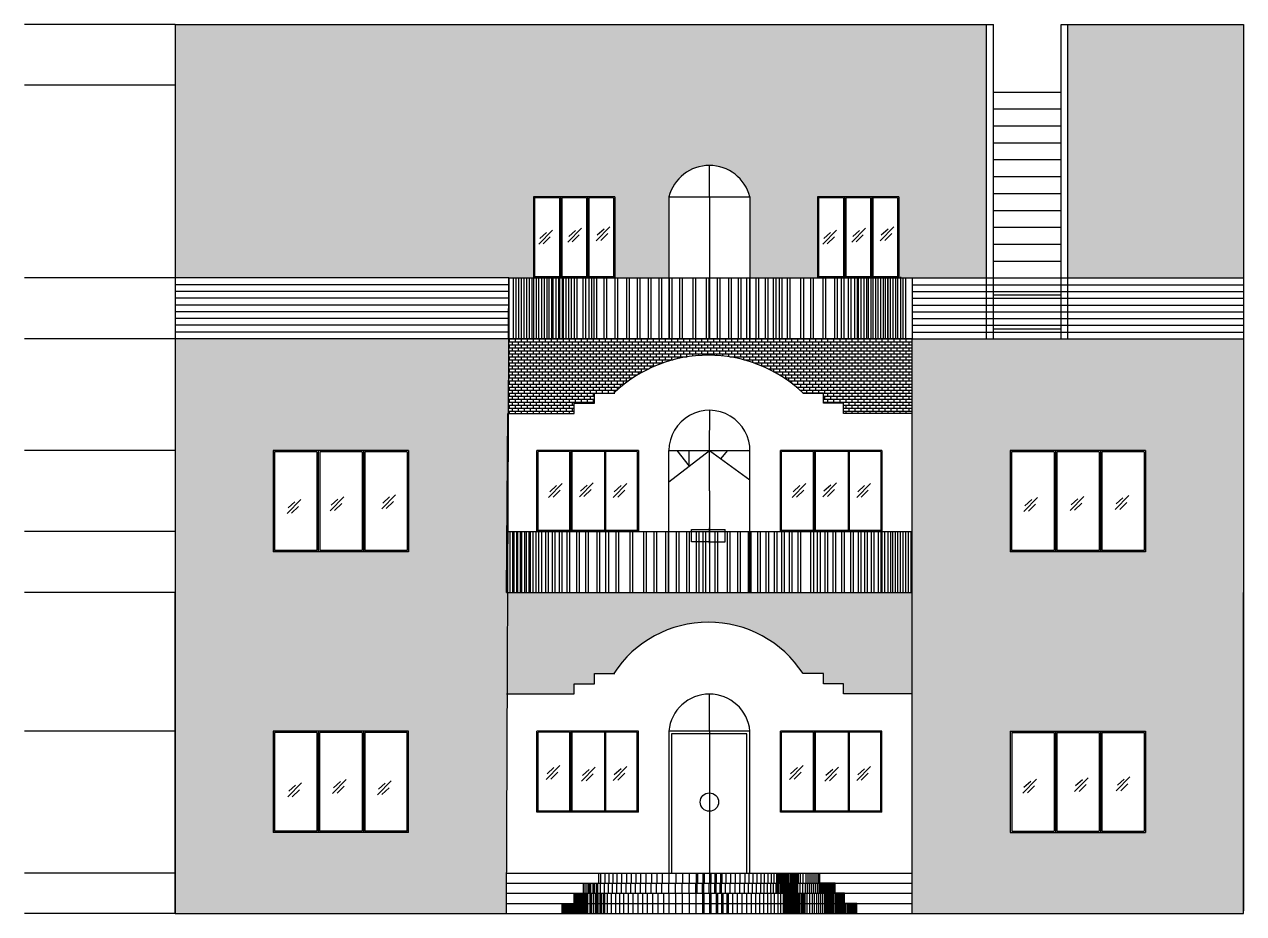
# Model space of a CAD drawing. Header units: millimetres. Extents: x -938220 to 926261, y -44187 to 232552.
# Drawn here: x -325567 to -307538, y 29783 to 42933 of the extents above; entities that cross this region are included whole.
import ezdxf

# ---------------------------------------------------------------- set-up
doc = ezdxf.new("R2010")
doc.units = ezdxf.units.MM
for name, color, linetype in [('ARCH', 235, 'Continuous'), ('balcony', 210, 'Continuous'), ('DOORS', 30, 'Continuous'), ('R1', 220, 'Continuous'), ('steel ladder', 170, 'Continuous'), ('STEPS', 11, 'Continuous')]:
    doc.layers.add(name, color=color, linetype=linetype)
doc.layers.add('walls', color=7, linetype='Continuous', true_color=0xf8ce8b)
doc.layers.add('WINDOWS', color=7, linetype='Continuous', true_color=0xd4e480)
pattern_1 = [(0, (-231807.295, -16703.37), (0, 44.45), []), (90, (-231807.295, -16703.37), (-88.9, 5e-15), [44.45, -44.45]), (90, (-231762.845, -16703.37), (-88.9, 5e-15), [-44.45, 44.45])]

msp = doc.modelspace()

# ---------------------------------------------------------------- hatches: boundary and pattern name
at = {"layer": 'DOORS', "ltscale": 5}
h = msp.add_hatch(dxfattribs=at)
h.set_pattern_fill('BRICK', color=256, scale=7)
h.set_pattern_definition(pattern_1)
h.paths.add_polyline_path([(-318418.9, 34532.7), (-318438, 34532.7), (-318418.5, 37179.7), (-318408.2, 37179.7), (-318403.8, 38282.7), (-323338, 38282.7), (-323338, 29782.7), (-318438, 29782.7)])
h.paths.add_polyline_path([(-319888, 32482.7), (-319888, 30982.7), (-321888, 30982.7), (-321888, 32482.7)], flags=16)
h.paths.add_polyline_path([(-321241.4, 32462.7), (-321241.4, 31002.7), (-321868, 31002.7), (-321868, 32462.7)], flags=0)
h.paths.add_polyline_path([(-321201.4, 32462.7), (-320574.7, 32462.7), (-320574.7, 31002.7), (-321201.4, 31002.7)], flags=0)
h.paths.add_polyline_path([(-320534.7, 32462.7), (-319908, 32462.7), (-319908, 31002.7), (-320534.7, 31002.7)], flags=0)
h.paths.add_polyline_path([(-321887.5, 35132.7), (-321887.5, 36632.7), (-319887.5, 36632.7), (-319887.5, 35132.7)], flags=16)
h.paths.add_polyline_path([(-321867.5, 35152.7), (-321867.5, 36612.7), (-321240.8, 36612.7), (-321240.8, 35152.7)], flags=0)
h.paths.add_polyline_path([(-321200.8, 35152.7), (-321200.8, 36612.7), (-320574.1, 36612.7), (-320574.1, 35152.7)], flags=0)
h.paths.add_polyline_path([(-320534.1, 35152.7), (-320534.1, 36612.7), (-319907.5, 36612.7), (-319907.5, 35152.7)], flags=0)
h.paths.add_polyline_path([(-307538, 38282.7), (-312438, 38282.7), (-312438, 29782.7), (-307538, 29782.7), (-307538, 34532.7)])
h.paths.add_polyline_path([(-310987.8, 32482.7), (-308987.8, 32482.7), (-308987.8, 30982.7), (-310987.8, 30982.7)], flags=16)
h.paths.add_polyline_path([(-310967.8, 32462.7), (-310341.1, 32462.7), (-310341.1, 31002.7), (-310967.8, 31002.7)], flags=0)
h.paths.add_polyline_path([(-310301.1, 32462.7), (-309674.5, 32462.7), (-309674.5, 31002.7), (-310301.1, 31002.7)], flags=0)
h.paths.add_polyline_path([(-309634.5, 32462.7), (-309007.8, 32462.7), (-309007.8, 31002.7), (-309634.5, 31002.7)], flags=0)
h.paths.add_polyline_path([(-310988, 35132.5), (-310988, 36632.5), (-308988, 36632.5), (-308988, 35132.5)], flags=16)
h.paths.add_polyline_path([(-310968, 35152.5), (-310968, 36612.5), (-310341.4, 36612.5), (-310341.4, 35152.5)], flags=0)
h.paths.add_polyline_path([(-310301.4, 35152.5), (-310301.4, 36612.5), (-309674.7, 36612.5), (-309674.7, 35152.5)], flags=0)
h.paths.add_polyline_path([(-309634.7, 35152.5), (-309634.7, 36612.5), (-309008, 36612.5), (-309008, 35152.5)], flags=0)
h.paths.add_polyline_path([(-312438, 34532.7), (-318418.9, 34532.7), (-318425, 33025.7), (-317438, 33025.7), (-317438, 33175.7), (-317138, 33175.7), (-317138, 33325.7), (-316852.6, 33325.7, -0.5425578), (-314052.6, 33325.7), (-313752.6, 33325.7), (-313752.6, 33175.7), (-313452.6, 33175.7), (-313452.6, 33025.7), (-312438, 33025.7)])
h.paths.add_polyline_path([(-314838, 40382.7), (-314838, 39182.7), (-313838, 39182.7), (-313838, 40382.7), (-312638, 40382.7), (-312638, 39182.7), (-312438, 39182.7), (-311338, 39182.7), (-311338, 42932.7), (-311992.7, 42932.7), (-323338, 42932.7), (-323338, 39182.7), (-318403.8, 39182.7), (-318038, 39182.7), (-318038, 40382.7), (-316838, 40382.7), (-316838, 39182.7), (-316038, 39182.7), (-316038, 40382.7, -0.7739074)])
h.paths.add_polyline_path([(-307538, 42932.7), (-310138, 42932.7), (-310138, 39182.7), (-307538, 39182.7)])
h = msp.add_hatch(dxfattribs=at)
h.set_pattern_fill('BRICK', color=256, scale=7)
h.set_pattern_definition(pattern_1)
h.paths.add_polyline_path([(-314052.6, 37479.7), (-313752.6, 37479.7), (-313752.6, 37329.7), (-313452.6, 37329.7), (-313452.6, 37179.7), (-312438, 37179.7), (-312438, 38282.7), (-318403.8, 38282.7), (-318408.2, 37179.7), (-317438, 37179.7), (-317438, 37329.7), (-317138, 37329.7), (-317138, 37479.7), (-316852.6, 37479.7, -0.3995876)])

# ---------------------------------------------------------------- linework, layer by layer
at = {"ltscale": 5}
for p, q in [((-323338, 42932.7), (-325567.3, 42932.7)), ((-323338, 42032.7), (-325567.3, 42032.7)), ((-323338, 39182.7), (-325567.3, 39182.7)), ((-318403.8, 39182.7), (-318403.8, 38282.7)), ((-316038, 39182.7), (-314838, 39182.7)), ((-323338, 38282.7), (-325567.3, 38282.7)), ((-323338, 36632.7), (-325567.3, 36632.7)), ((-323338, 35432.7), (-325567.3, 35432.7)), ((-316038, 35432.7), (-314838, 35432.7)), ((-315438, 35261.4), (-315438, 35485.4)), ((-315438, 35464), (-315438, 35282.7)), ((-315203.6, 35282.7), (-315203.6, 35464)), ((-315438, 35282.7), (-315438, 35261.4)), ((-323338, 34532.7), (-325567.3, 34532.7)), ((-323338, 29782.7), (-323338, 34532.7)), ((-307538, 29782.7), (-307538, 34532.7)), ((-323338, 32482.7), (-325567.3, 32482.7)), ((-323338, 30382.7), (-325567.3, 30382.7)), ((-316038, 30382.7), (-314838, 30382.7)), ((-323338, 29782.7), (-325567.3, 29782.7))]:
    msp.add_line(p, q, dxfattribs=at)
at = {"layer": 'ARCH', "ltscale": 5}
for points in [[(-318418.5, 37179.7), (-317438, 37179.7), (-317438, 37329.7), (-317138, 37329.7), (-317138, 37479.7), (-316838, 37479.7)], [(-312438, 37179.7), (-313452.6, 37179.7), (-313452.6, 37329.7), (-313752.6, 37329.7), (-313752.6, 37479.7), (-314052.6, 37479.7)], [(-318438, 33033), (-317438, 33033), (-317438, 33183), (-317138, 33183), (-317138, 33333), (-316838, 33333)], [(-312438, 33033), (-313452.6, 33033), (-313452.6, 33183), (-313752.6, 33183), (-313752.6, 33333), (-314052.6, 33333)]]:
    msp.add_lwpolyline(points, dxfattribs=at)
for centre, radius, start, end in [((-315452.6, 36007.6), 2031.5, 46.43792, 133.56208), ((-315452.6, 32422.6), 1670, 33.03522, 146.96478)]:
    msp.add_arc(centre, radius, start, end, dxfattribs=at)
at = {"layer": 'balcony', "ltscale": 5}
for p, q in [((-318403.8, 39182.7), (-312438, 39182.7)), ((-318341.2, 39182.7), (-318341.2, 38282.7)), ((-318301.2, 39182.7), (-318301.2, 38282.7)), ((-318261.5, 39182.7), (-318261.5, 38282.7)), ((-318221.5, 39182.7), (-318221.5, 38282.7)), ((-318181, 39182.7), (-318181, 38282.7)), ((-318141, 39182.7), (-318141, 38282.7)), ((-318104.8, 39182.7), (-318104.8, 38282.7)), ((-318064.8, 39182.7), (-318064.8, 38282.7)), ((-318038, 39182.7), (-318038, 38282.7)), ((-317998, 39182.7), (-317998, 38282.7)), ((-317962.9, 39182.7), (-317962.9, 38282.7)), ((-317922.9, 39182.7), (-317922.9, 38282.7)), ((-317882.3, 39182.7), (-317882.3, 38282.7)), ((-317842.3, 39182.7), (-317842.3, 38282.7)), ((-317813.6, 39182.7), (-317813.6, 38282.7)), ((-317773.6, 39182.7), (-317773.6, 38282.7)), ((-317750.8, 39182.7), (-317750.8, 38282.7)), ((-317710.8, 39182.7), (-317710.8, 38282.7)), ((-317710.8, 39182.7), (-317710.8, 38282.7)), ((-317670.8, 39182.7), (-317670.8, 38282.7)), ((-317654, 39182.7), (-317654, 38282.7)), ((-317614, 39182.7), (-317614, 38282.7)), ((-317601.6, 39182.7), (-317601.6, 38282.7)), ((-317561.6, 39182.7), (-317561.6, 38282.7)), ((-317523.3, 39182.7), (-317523.3, 38282.7)), ((-317483.3, 39182.7), (-317483.3, 38282.7)), ((-317438, 39182.7), (-317438, 38282.7)), ((-317398, 39182.7), (-317398, 38282.7)), ((-317309, 39182.7), (-317309, 38282.7)), ((-317269, 39182.7), (-317269, 38282.7)), ((-317222, 39182.7), (-317222, 38282.7)), ((-317182, 39182.7), (-317182, 38282.7)), ((-317148.3, 39182.7), (-317148.3, 38282.7)), ((-317108.3, 39182.7), (-317108.3, 38282.7)), ((-316998.4, 39182.7), (-316998.4, 38282.7)), ((-316958.4, 39182.7), (-316958.4, 38282.7)), ((-316838, 39182.7), (-316838, 38282.7)), ((-316798, 39182.7), (-316798, 38282.7)), ((-316663.9, 39182.7), (-316663.9, 38282.7)), ((-316623.9, 39182.7), (-316623.9, 38282.7)), ((-316504.5, 39182.7), (-316504.5, 38282.7)), ((-316464.5, 39182.7), (-316464.5, 38282.7)), ((-316341.4, 39182.7), (-316341.4, 38282.7)), ((-316301.4, 39182.7), (-316301.4, 38282.7)), ((-316183.8, 39182.7), (-316183.8, 38282.7)), ((-316143.8, 39182.7), (-316143.8, 38282.7)), ((-316030.8, 39182.7), (-316030.8, 38282.7)), ((-315990.8, 39182.7), (-315990.8, 38282.7)), ((-315878.7, 39182.7), (-315878.7, 38282.7)), ((-315838.7, 39182.7), (-315838.7, 38282.7)), ((-315684.4, 39182.7), (-315684.4, 38282.7)), ((-315644.4, 39182.7), (-315644.4, 38282.7)), ((-315487.7, 39182.7), (-315487.7, 38282.7)), ((-315447.7, 39182.7), (-315447.7, 38282.7)), ((-315324.9, 39182.7), (-315324.9, 38282.7)), ((-315284.9, 39182.7), (-315284.9, 38282.7)), ((-315154, 39182.7), (-315154, 38282.7)), ((-315114, 39182.7), (-315114, 38282.7)), ((-315014.3, 39182.7), (-315014.3, 38282.7)), ((-314974.3, 39182.7), (-314974.3, 38282.7)), ((-314887, 39182.7), (-314887, 38282.7)), ((-314847, 39182.7), (-314847, 38282.7)), ((-314751.5, 39182.7), (-314751.5, 38282.7)), ((-314711.5, 39182.7), (-314711.5, 38282.7)), ((-314615.3, 39182.7), (-314615.3, 38282.7)), ((-314575.3, 39182.7), (-314575.3, 38282.7)), ((-314494.8, 39182.7), (-314494.8, 38282.7)), ((-314454.8, 39182.7), (-314454.8, 38282.7)), ((-314405.1, 39182.7), (-314405.1, 38282.7)), ((-314365.1, 39182.7), (-314365.1, 38282.7)), ((-314289.8, 39182.7), (-314289.8, 38282.7)), ((-314249.8, 39182.7), (-314249.8, 38282.7)), ((-314088.6, 39182.7), (-314088.6, 38282.7)), ((-314048.6, 39182.7), (-314048.6, 38282.7)), ((-313941.7, 39182.7), (-313941.7, 38282.7)), ((-313901.7, 39182.7), (-313901.7, 38282.7)), ((-313760.1, 39182.7), (-313760.1, 38282.7)), ((-313720.1, 39182.7), (-313720.1, 38282.7)), ((-313588.9, 39182.7), (-313588.9, 38282.7)), ((-313548.9, 39182.7), (-313548.9, 38282.7)), ((-313488.8, 39182.7), (-313488.8, 38282.7)), ((-313448.8, 39182.7), (-313448.8, 38282.7)), ((-313387, 39182.7), (-313387, 38282.7)), ((-313347, 39182.7), (-313347, 38282.7)), ((-313293.4, 39182.7), (-313293.4, 38282.7)), ((-313253.4, 39182.7), (-313253.4, 38282.7)), ((-313238, 39182.7), (-313238, 38282.7)), ((-313198, 39182.7), (-313198, 38282.7)), ((-313152.8, 39182.7), (-313152.8, 38282.7)), ((-313112.8, 39182.7), (-313112.8, 38282.7)), ((-313091.1, 39182.7), (-313091.1, 38282.7)), ((-313051.1, 39182.7), (-313051.1, 38282.7)), ((-313022, 39182.7), (-313022, 38282.7)), ((-312982, 39182.7), (-312982, 38282.7)), ((-312946.7, 39182.7), (-312946.7, 38282.7)), ((-312906.7, 39182.7), (-312906.7, 38282.7)), ((-312906.7, 39182.7), (-312906.7, 38282.7)), ((-312866.7, 39182.7), (-312866.7, 38282.7)), ((-312838, 39182.7), (-312838, 38282.7)), ((-312804.1, 39182.7), (-312804.1, 38282.7)), ((-312798, 39182.7), (-312798, 38282.7)), ((-312764.1, 39182.7), (-312764.1, 38282.7)), ((-312764.1, 39182.7), (-312764.1, 38282.7)), ((-312724.1, 39182.7), (-312724.1, 38282.7)), ((-312724.1, 39182.7), (-312724.1, 38282.7)), ((-312684.1, 39182.7), (-312684.1, 38282.7)), ((-312654, 39198.7), (-312654, 38298.7)), ((-312614, 39198.7), (-312614, 38298.7)), ((-312578.7, 39182.7), (-312578.7, 38282.7)), ((-312538.7, 39182.7), (-312538.7, 38282.7)), ((-318438, 35432.7), (-312438, 35432.7)), ((-318391, 35432.7), (-318391, 34532.7)), ((-318351, 35432.7), (-318351, 34532.7)), ((-318328.1, 35432.7), (-318328.1, 34532.7)), ((-318288.1, 35432.7), (-318288.1, 34532.7)), ((-318273.7, 35432.7), (-318273.7, 34532.7)), ((-318233.7, 35432.7), (-318233.7, 34532.7)), ((-318213.9, 35432.7), (-318213.9, 34532.7)), ((-318173.9, 35432.7), (-318173.9, 34532.7)), ((-318149.7, 35432.7), (-318149.7, 34532.7)), ((-318109.7, 35432.7), (-318109.7, 34532.7)), ((-318088.8, 35432.7), (-318088.8, 34532.7)), ((-318048.8, 35432.7), (-318048.8, 34532.7)), ((-318002.9, 35432.7), (-318002.9, 34532.7)), ((-317962.9, 35432.7), (-317962.9, 34532.7)), ((-317962.9, 35432.7), (-317962.9, 34532.7)), ((-317922.9, 35432.7), (-317922.9, 34532.7)), ((-317860.4, 35432.7), (-317860.4, 34532.7)), ((-317820.4, 35432.7), (-317820.4, 34532.7)), ((-317763.6, 35432.7), (-317763.6, 34532.7)), ((-317723.6, 35432.7), (-317723.6, 34532.7)), ((-317657.5, 35432.7), (-317657.5, 34532.7)), ((-317617.5, 35432.7), (-317617.5, 34532.7)), ((-317547.6, 35432.7), (-317547.6, 34532.7)), ((-317507.6, 35432.7), (-317507.6, 34532.7)), ((-317404.6, 35432.7), (-317404.6, 34532.7)), ((-317364.6, 35432.7), (-317364.6, 34532.7)), ((-317271.7, 35432.7), (-317271.7, 34532.7)), ((-317231.7, 35432.7), (-317231.7, 34532.7)), ((-317101.6, 35432.7), (-317101.6, 34532.7)), ((-317061.6, 35432.7), (-317061.6, 34532.7)), ((-316972, 35432.7), (-316972, 34532.7)), ((-316932, 35432.7), (-316932, 34532.7)), ((-316821.7, 35432.7), (-316821.7, 34532.7)), ((-316781.7, 35432.7), (-316781.7, 34532.7)), ((-316612.9, 35432.7), (-316612.9, 34532.7)), ((-316572.9, 35432.7), (-316572.9, 34532.7)), ((-316413.2, 35432.7), (-316413.2, 34532.7)), ((-316373.2, 35432.7), (-316373.2, 34532.7)), ((-316258.9, 35432.7), (-316258.9, 34532.7)), ((-316218.9, 35432.7), (-316218.9, 34532.7)), ((-316086.9, 35432.7), (-316086.9, 34532.7)), ((-316046.9, 35432.7), (-316046.9, 34532.7)), ((-315931.5, 35432.7), (-315931.5, 34532.7)), ((-315891.5, 35432.7), (-315891.5, 34532.7)), ((-315777.7, 35432.7), (-315777.7, 34532.7)), ((-315737.7, 35432.7), (-315737.7, 34532.7)), ((-315634.7, 35432.7), (-315634.7, 34532.7)), ((-315594.7, 35432.7), (-315594.7, 34532.7)), ((-315536.5, 35432.7), (-315536.5, 34532.7)), ((-315496.5, 35432.7), (-315496.5, 34532.7)), ((-315358.8, 35432.7), (-315358.8, 34532.7)), ((-315318.8, 35432.7), (-315318.8, 34532.7)), ((-315177.1, 35432.7), (-315177.1, 34532.7)), ((-315137.1, 35432.7), (-315137.1, 34532.7)), ((-315024.6, 35432.7), (-315024.6, 34532.7)), ((-314984.6, 35432.7), (-314984.6, 34532.7)), ((-314866.5, 35432.7), (-314866.5, 34532.7)), ((-314826.5, 35432.7), (-314826.5, 34532.7)), ((-314724.6, 35432.7), (-314724.6, 34532.7)), ((-314684.6, 35432.7), (-314684.6, 34532.7)), ((-314603.7, 35432.7), (-314603.7, 34532.7)), ((-314563.7, 35432.7), (-314563.7, 34532.7)), ((-314480.4, 35432.7), (-314480.4, 34532.7)), ((-314440.4, 35432.7), (-314440.4, 34532.7)), ((-314373.2, 35432.7), (-314373.2, 34532.7)), ((-314333.2, 35432.7), (-314333.2, 34532.7)), ((-314257.3, 35432.7), (-314257.3, 34532.7)), ((-314217.3, 35432.7), (-314217.3, 34532.7)), ((-314129, 35432.7), (-314129, 34532.7)), ((-314089, 35432.7), (-314089, 34532.7)), ((-313940.7, 35432.7), (-313940.7, 34532.7)), ((-313900.7, 35432.7), (-313900.7, 34532.7)), ((-313841.9, 35432.7), (-313841.9, 34532.7)), ((-313801.9, 35432.7), (-313801.9, 34532.7)), ((-313730.4, 35432.7), (-313730.4, 34532.7)), ((-313690.4, 35432.7), (-313690.4, 34532.7)), ((-313612.2, 35432.7), (-313612.2, 34532.7)), ((-313572.2, 35432.7), (-313572.2, 34532.7)), ((-313483.3, 35432.7), (-313483.3, 34532.7)), ((-313443.3, 35432.7), (-313443.3, 34532.7)), ((-313350.8, 35432.7), (-313350.8, 34532.7)), ((-313310.8, 35432.7), (-313310.8, 34532.7)), ((-313239.2, 35432.7), (-313239.2, 34532.7)), ((-313199.2, 35432.7), (-313199.2, 34532.7)), ((-313145.1, 35432.7), (-313145.1, 34532.7)), ((-313105.1, 35432.7), (-313105.1, 34532.7)), ((-313047.7, 35432.7), (-313047.7, 34532.7)), ((-313007.7, 35432.7), (-313007.7, 34532.7)), ((-312943.2, 35432.7), (-312943.2, 34532.7)), ((-312903.2, 35432.7), (-312903.2, 34532.7)), ((-312888, 35432.5), (-312888, 34532.5)), ((-312848, 35432.5), (-312848, 34532.5)), ((-312797.7, 35432.7), (-312797.7, 34532.7)), ((-312757.7, 35432.7), (-312757.7, 34532.7)), ((-312730.2, 35432.7), (-312730.2, 34532.7)), ((-312690.2, 35432.7), (-312690.2, 34532.7)), ((-312656.2, 35432.7), (-312656.2, 34532.7)), ((-312616.2, 35432.7), (-312616.2, 34532.7)), ((-312576.6, 35432.7), (-312576.6, 34532.7)), ((-312536.6, 35432.7), (-312536.6, 34532.7)), ((-312497.9, 35432.7), (-312497.9, 34532.7)), ((-312457.9, 35432.7), (-312457.9, 34532.7))]:
    msp.add_line(p, q, dxfattribs=at)
at = {"layer": 'DOORS', "ltscale": 5}
for p, q in [((-315438, 40382.7), (-315438, 40847)), ((-316038, 40382.7), (-314838, 40382.7)), ((-316038, 40382.7), (-316038, 38282.7)), ((-315438, 40382.7), (-315438, 38282.7)), ((-314838, 40382.7), (-314838, 38282.7)), ((-315438, 36632.7), (-315428.9, 37225.5)), ((-316038, 34532.7), (-316038, 36632.7)), ((-316038, 36632.7), (-314838, 36632.7)), ((-316038, 36166), (-315438, 36632.7)), ((-316038, 36632.7), (-314838, 36632.7)), ((-315919, 36632.7), (-315738, 36399.3)), ((-315738, 36399.3), (-315738, 36632.7)), ((-315438, 36632.7), (-314838, 36198.4)), ((-315438, 36032.7), (-315438, 36632.7)), ((-315267.1, 36509), (-315165.3, 36632.7)), ((-314838, 34532.7), (-314838, 36632.7)), ((-315438, 36032.7), (-315438, 34532.7)), ((-315700.1, 35282.7), (-315700.1, 35464)), ((-315700.1, 35464), (-315438, 35464)), ((-315438, 35464), (-315203.6, 35464)), ((-315438, 35282.7), (-315700.1, 35282.7)), ((-315438, 35282.7), (-315203.6, 35282.7)), ((-315438, 32482.7), (-315438, 33028.9)), ((-315438, 32482.7), (-315438, 30382.7))]:
    msp.add_line(p, q, dxfattribs=at)
for points in [[(-314838, 30382.7), (-314838, 32482.7), (-316038, 32482.7), (-316038, 30382.7)], [(-314884.7, 30382.7), (-314884.7, 32439), (-315998.1, 32439), (-315998.1, 30382.7)]]:
    msp.add_lwpolyline(points, dxfattribs=at)
msp.add_circle((-315438, 31432.7), 136.3, dxfattribs=at)
for centre, radius, start, end in [((-315438, 40227.2), 619.8, 14.52689, 165.47311), ((-315438, 36625.5), 600.1, 358.93966, 179.31086), ((-315011.7, 36341.6), 323.4, 57.51331, 64.18039), ((-315438, 32426.3), 602.6, 5.36949, 174.63051)]:
    msp.add_arc(centre, radius, start, end, dxfattribs=at)
at = {"layer": 'R1', "ltscale": 5}
for p, q in [((-318403.8, 39082.7), (-323338, 39082.7)), ((-318403.8, 38982.7), (-323338, 38982.7)), ((-312438, 39082.7), (-307538, 39082.7)), ((-312438, 38982.7), (-307538, 38982.7)), ((-318403.8, 38882.7), (-323338, 38882.7)), ((-318403.8, 38782.7), (-323338, 38782.7)), ((-312438, 38882.7), (-307538, 38882.7)), ((-312438, 38782.7), (-307538, 38782.7)), ((-318403.8, 38682.7), (-323338, 38682.7)), ((-318403.8, 38582.7), (-323338, 38582.7)), ((-312438, 38682.7), (-307538, 38682.7)), ((-312438, 38582.7), (-307538, 38582.7)), ((-318403.8, 38482.7), (-323338, 38482.7)), ((-312438, 38482.7), (-307538, 38482.7)), ((-318403.8, 38382.7), (-323338, 38382.7)), ((-312438, 38382.7), (-307538, 38382.7))]:
    msp.add_line(p, q, dxfattribs=at)
at = {"layer": 'steel ladder', "ltscale": 5}
for p, q in [((-311338, 38282.7), (-311338, 42932.7)), ((-311238, 38282.7), (-311238, 42932.7)), ((-310238, 38282.7), (-310238, 42932.7)), ((-310138, 38282.7), (-310138, 42932.7)), ((-311238, 41932.7), (-310238, 41932.7)), ((-311238, 41682.7), (-310238, 41682.7)), ((-311238, 41432.7), (-310238, 41432.7)), ((-311238, 41182.7), (-310238, 41182.7)), ((-311238, 40932.7), (-310238, 40932.7)), ((-311238, 40682.7), (-310238, 40682.7)), ((-311238, 40432.7), (-310238, 40432.7)), ((-311238, 40182.7), (-310238, 40182.7)), ((-311238, 39932.7), (-310238, 39932.7)), ((-311238, 39682.7), (-310238, 39682.7)), ((-311238, 39432.7), (-310238, 39432.7)), ((-311238, 39182.7), (-310238, 39182.7)), ((-311238, 38932.7), (-310238, 38932.7)), ((-311238, 38682.7), (-310238, 38682.7)), ((-311238, 38682.7), (-310238, 38682.7)), ((-311238, 38682.7), (-310238, 38682.7)), ((-311238, 38432.7), (-310238, 38432.7))]:
    msp.add_line(p, q, dxfattribs=at)
at = {"layer": 'STEPS', "ltscale": 5}
for p, q in [((-318438, 30382.7), (-312438, 30382.7)), ((-317045.8, 30382.7), (-317045.8, 30232.7)), ((-316985.8, 30382.7), (-316985.8, 30232.7)), ((-316925.8, 30382.7), (-316925.8, 30232.7)), ((-316865.8, 30382.7), (-316865.8, 30232.7)), ((-316805.8, 30382.7), (-316805.8, 30232.7)), ((-316735.8, 30382.7), (-316735.8, 30232.7)), ((-316665.8, 30382.7), (-316665.8, 30232.7)), ((-316595.8, 30382.7), (-316595.8, 30232.7)), ((-316525.8, 30382.7), (-316525.8, 30232.7)), ((-316455.8, 30382.7), (-316455.8, 30232.7)), ((-316375.8, 30382.7), (-316375.8, 30232.7)), ((-316295.8, 30382.7), (-316295.8, 30232.7)), ((-316215.8, 30382.7), (-316215.8, 30232.7)), ((-316135.8, 30382.7), (-316135.8, 30232.7)), ((-316035.8, 30382.7), (-316035.8, 30232.7)), ((-315935.8, 30382.7), (-315935.8, 30232.7)), ((-315835.8, 30382.7), (-315835.8, 30232.7)), ((-315735.8, 30382.7), (-315735.8, 30232.7)), ((-315635.8, 30382.7), (-315635.8, 30232.7)), ((-315615.8, 30382.7), (-315615.8, 30232.7)), ((-315535.8, 30382.7), (-315535.8, 30232.7)), ((-315515.8, 30382.7), (-315515.8, 30232.7)), ((-315435.8, 30382.7), (-315435.8, 30232.7)), ((-315415.8, 30382.7), (-315415.8, 30232.7)), ((-315355.8, 30382.7), (-315355.8, 30232.7)), ((-315335.8, 30382.7), (-315335.8, 30232.7)), ((-315275.8, 30382.7), (-315275.8, 30232.7)), ((-315255.8, 30382.7), (-315255.8, 30232.7)), ((-315195.8, 30382.7), (-315195.8, 30232.7)), ((-315125.8, 30382.7), (-315125.8, 30232.7)), ((-315055.8, 30382.7), (-315055.8, 30232.7)), ((-314985.8, 30382.7), (-314985.8, 30232.7)), ((-314915.8, 30382.7), (-314915.8, 30232.7)), ((-314855.8, 30382.7), (-314855.8, 30232.7)), ((-314795.8, 30382.7), (-314795.8, 30232.7)), ((-314735.8, 30382.7), (-314735.8, 30232.7)), ((-314675.8, 30382.7), (-314675.8, 30232.7)), ((-314625.8, 30382.7), (-314625.8, 30232.7)), ((-314575.8, 30382.7), (-314575.8, 30232.7)), ((-314525.8, 30382.7), (-314525.8, 30232.7)), ((-314485.8, 30382.7), (-314485.8, 30232.7)), ((-314445.8, 30382.7), (-314445.8, 30232.7)), ((-314425.8, 30382.7), (-314425.8, 30232.7)), ((-314405.8, 30382.7), (-314405.8, 30232.7)), ((-314385.8, 30382.7), (-314385.8, 30232.7)), ((-314365.8, 30382.7), (-314365.8, 30232.7)), ((-314345.8, 30382.7), (-314345.8, 30232.7)), ((-314325.8, 30382.7), (-314325.8, 30232.7)), ((-314305.8, 30382.7), (-314305.8, 30232.7)), ((-314285.8, 30382.7), (-314285.8, 30232.7)), ((-314265.8, 30382.7), (-314265.8, 30232.7)), ((-314245.8, 30382.7), (-314245.8, 30232.7)), ((-314225.8, 30382.7), (-314225.8, 30232.7)), ((-314205.8, 30382.7), (-314205.8, 30232.7)), ((-314185.8, 30382.7), (-314185.8, 30232.7)), ((-314165.8, 30382.7), (-314165.8, 30232.7)), ((-314145.8, 30382.7), (-314145.8, 30232.7)), ((-314125.8, 30382.7), (-314125.8, 30232.7)), ((-314094, 30382.7), (-314094, 30232.7)), ((-314054, 30382.7), (-314054, 30232.7)), ((-314014, 30382.7), (-314014, 30232.7)), ((-313984, 30382.7), (-313984, 30232.7)), ((-313954, 30382.7), (-313954, 30232.7)), ((-313924, 30382.7), (-313924, 30232.7)), ((-313894, 30382.7), (-313894, 30232.7)), ((-313864, 30382.7), (-313864, 30232.7)), ((-313834, 30382.7), (-313834, 30232.7)), ((-313813, 30382.7), (-313813, 30232.7)), ((-313813, 30382.7), (-313813, 30232.7)), ((-318438, 30232.7), (-312438, 30232.7)), ((-317293.7, 30232.7), (-317293.7, 30082.7)), ((-317263.7, 30232.7), (-317263.7, 30082.7)), ((-317233.7, 30232.7), (-317233.7, 30082.7)), ((-317213.7, 30232.7), (-317213.7, 30082.7)), ((-317193.7, 30232.7), (-317193.7, 30082.7)), ((-317163.7, 30232.7), (-317163.7, 30082.7)), ((-317143.7, 30232.7), (-317143.7, 30082.7)), ((-317113.7, 30232.7), (-317113.7, 30082.7)), ((-317093.7, 30232.7), (-317093.7, 30082.7)), ((-317053.7, 30232.7), (-317053.7, 30082.7)), ((-316993.7, 30232.7), (-316993.7, 30082.7)), ((-316933.7, 30232.7), (-316933.7, 30082.7)), ((-316873.7, 30232.7), (-316873.7, 30082.7)), ((-316813.7, 30232.7), (-316813.7, 30082.7)), ((-316743.7, 30232.7), (-316743.7, 30082.7)), ((-316673.7, 30232.7), (-316673.7, 30082.7)), ((-316603.7, 30232.7), (-316603.7, 30082.7)), ((-316533.7, 30232.7), (-316533.7, 30082.7)), ((-316463.7, 30232.7), (-316463.7, 30082.7)), ((-316383.7, 30232.7), (-316383.7, 30082.7)), ((-316303.7, 30232.7), (-316303.7, 30082.7)), ((-316223.7, 30232.7), (-316223.7, 30082.7)), ((-316143.7, 30232.7), (-316143.7, 30082.7)), ((-316043.7, 30232.7), (-316043.7, 30082.7)), ((-315943.7, 30232.7), (-315943.7, 30082.7)), ((-315843.7, 30232.7), (-315843.7, 30082.7)), ((-315743.7, 30232.7), (-315743.7, 30082.7)), ((-315643.7, 30232.7), (-315643.7, 30082.7)), ((-315623.7, 30232.7), (-315623.7, 30082.7)), ((-315543.7, 30232.7), (-315543.7, 30082.7)), ((-315523.7, 30232.7), (-315523.7, 30082.7)), ((-315443.7, 30232.7), (-315443.7, 30082.7)), ((-315423.7, 30232.7), (-315423.7, 30082.7)), ((-315363.7, 30232.7), (-315363.7, 30082.7)), ((-315343.7, 30232.7), (-315343.7, 30082.7)), ((-315283.7, 30232.7), (-315283.7, 30082.7)), ((-315263.7, 30232.7), (-315263.7, 30082.7)), ((-315203.7, 30232.7), (-315203.7, 30082.7)), ((-315133.7, 30232.7), (-315133.7, 30082.7)), ((-315063.7, 30232.7), (-315063.7, 30082.7)), ((-314993.7, 30232.7), (-314993.7, 30082.7)), ((-314923.7, 30232.7), (-314923.7, 30082.7)), ((-314863.7, 30232.7), (-314863.7, 30082.7)), ((-314803.7, 30232.7), (-314803.7, 30082.7)), ((-314743.7, 30232.7), (-314743.7, 30082.7)), ((-314683.7, 30232.7), (-314683.7, 30082.7)), ((-314633.7, 30232.7), (-314633.7, 30082.7)), ((-314583.7, 30232.7), (-314583.7, 30082.7)), ((-314533.7, 30232.7), (-314533.7, 30082.7)), ((-314493.7, 30232.7), (-314493.7, 30082.7)), ((-314453.7, 30232.7), (-314453.7, 30082.7)), ((-314433.7, 30232.7), (-314433.7, 30082.7)), ((-314413.7, 30232.7), (-314413.7, 30082.7)), ((-314393.7, 30232.7), (-314393.7, 30082.7)), ((-314373.7, 30232.7), (-314373.7, 30082.7)), ((-314353.7, 30232.7), (-314353.7, 30082.7)), ((-314333.7, 30232.7), (-314333.7, 30082.7)), ((-314313.7, 30232.7), (-314313.7, 30082.7)), ((-314293.7, 30232.7), (-314293.7, 30082.7)), ((-314273.7, 30232.7), (-314273.7, 30082.7)), ((-314253.7, 30232.7), (-314253.7, 30082.7)), ((-314233.7, 30232.7), (-314233.7, 30082.7)), ((-314213.7, 30232.7), (-314213.7, 30082.7)), ((-314193.7, 30232.7), (-314193.7, 30082.7)), ((-314173.7, 30232.7), (-314173.7, 30082.7)), ((-314153.7, 30232.7), (-314153.7, 30082.7)), ((-314133.7, 30232.7), (-314133.7, 30082.7)), ((-314101.9, 30232.7), (-314101.9, 30082.7)), ((-314061.9, 30232.7), (-314061.9, 30082.7)), ((-314021.9, 30232.7), (-314021.9, 30082.7)), ((-313991.9, 30232.7), (-313991.9, 30082.7)), ((-313961.9, 30232.7), (-313961.9, 30082.7)), ((-313931.9, 30232.7), (-313931.9, 30082.7)), ((-313901.9, 30232.7), (-313901.9, 30082.7)), ((-313871.9, 30232.7), (-313871.9, 30082.7)), ((-313841.9, 30232.7), (-313841.9, 30082.7)), ((-313820.9, 30232.7), (-313820.9, 30082.7)), ((-313820.9, 30232.7), (-313820.9, 30082.7)), ((-313800.9, 30232.7), (-313800.9, 30082.7)), ((-313780.9, 30232.7), (-313780.9, 30082.7)), ((-313760.9, 30232.7), (-313760.9, 30082.7)), ((-313740.9, 30232.7), (-313740.9, 30082.7)), ((-313720.9, 30232.7), (-313720.9, 30082.7)), ((-313700.9, 30232.7), (-313700.9, 30082.7)), ((-313680.9, 30232.7), (-313680.9, 30082.7)), ((-313660.9, 30232.7), (-313660.9, 30082.7)), ((-313650.8, 30232.7), (-313650.8, 30082.7)), ((-313640.8, 30232.7), (-313640.8, 30082.7)), ((-313630.8, 30232.7), (-313630.8, 30082.7)), ((-313620.8, 30232.7), (-313620.8, 30082.7)), ((-313610.8, 30232.7), (-313610.8, 30082.7)), ((-313600.8, 30232.7), (-313600.8, 30082.7)), ((-313590.8, 30232.7), (-313590.8, 30082.7)), ((-313590.8, 30232.7), (-313590.8, 30082.7)), ((-313580.8, 30232.7), (-313580.8, 30082.7)), ((-318438, 30082.7), (-312438, 30082.7)), ((-318438, 29932.7), (-312438, 29932.7)), ((-317608, 29932.7), (-317608, 29782.7)), ((-317598, 29932.7), (-317598, 29782.7)), ((-317588, 29932.7), (-317588, 29782.7)), ((-317578, 29932.7), (-317578, 29782.7)), ((-317568, 29932.7), (-317568, 29782.7)), ((-317558, 29932.7), (-317558, 29782.7)), ((-317548, 29932.7), (-317548, 29782.7)), ((-317538, 29932.7), (-317538, 29782.7)), ((-317528, 29932.7), (-317528, 29782.7)), ((-317518, 29932.7), (-317518, 29782.7)), ((-317508, 29932.7), (-317508, 29782.7)), ((-317498, 29932.7), (-317498, 29782.7)), ((-317488, 29932.7), (-317488, 29782.7)), ((-317478, 29932.7), (-317478, 29782.7)), ((-317468, 29932.7), (-317468, 29782.7)), ((-317458, 29932.7), (-317458, 29782.7)), ((-317448, 29932.7), (-317448, 29782.7)), ((-317438, 30082.7), (-317438, 29932.7)), ((-317438, 29932.7), (-317438, 29782.7)), ((-317428, 30082.7), (-317428, 29932.7)), ((-317428, 29932.7), (-317428, 29782.7)), ((-317408, 30082.7), (-317408, 29932.7)), ((-317408, 29932.7), (-317408, 29782.7)), ((-317388, 30082.7), (-317388, 29932.7)), ((-317388, 29932.7), (-317388, 29782.7)), ((-317368, 30082.7), (-317368, 29932.7)), ((-317368, 29932.7), (-317368, 29782.7)), ((-317348, 30082.7), (-317348, 29932.7)), ((-317348, 29932.7), (-317348, 29782.7)), ((-317328, 30082.7), (-317328, 29932.7)), ((-317328, 29932.7), (-317328, 29782.7)), ((-317308, 30082.7), (-317308, 29932.7)), ((-317308, 29932.7), (-317308, 29782.7)), ((-317288, 30082.7), (-317288, 29932.7)), ((-317288, 29932.7), (-317288, 29782.7)), ((-317278, 30082.7), (-317278, 29932.7)), ((-317278, 29932.7), (-317278, 29782.7)), ((-317258, 30082.7), (-317258, 29932.7)), ((-317258, 29932.7), (-317258, 29782.7)), ((-317238, 30082.7), (-317238, 29932.7)), ((-317238, 29932.7), (-317238, 29782.7)), ((-317208, 30082.7), (-317208, 29932.7)), ((-317208, 29932.7), (-317208, 29782.7)), ((-317188, 30082.7), (-317188, 29932.7)), ((-317188, 29932.7), (-317188, 29782.7)), ((-317158, 30082.7), (-317158, 29932.7)), ((-317158, 29932.7), (-317158, 29782.7)), ((-317128, 30082.7), (-317128, 29932.7)), ((-317128, 29932.7), (-317128, 29782.7)), ((-317108, 30082.7), (-317108, 29932.7)), ((-317108, 29932.7), (-317108, 29782.7)), ((-317088, 30082.7), (-317088, 29932.7)), ((-317088, 29932.7), (-317088, 29782.7)), ((-317058, 30082.7), (-317058, 29932.7)), ((-317058, 29932.7), (-317058, 29782.7)), ((-317038, 30082.7), (-317038, 29932.7)), ((-317038, 29932.7), (-317038, 29782.7)), ((-317008, 30082.7), (-317008, 29932.7)), ((-317008, 29932.7), (-317008, 29782.7)), ((-316988, 30082.7), (-316988, 29932.7)), ((-316988, 29932.7), (-316988, 29782.7)), ((-316948, 30082.7), (-316948, 29932.7)), ((-316948, 29932.7), (-316948, 29782.7)), ((-316888, 30082.7), (-316888, 29932.7)), ((-316888, 29932.7), (-316888, 29782.7)), ((-316828, 30082.7), (-316828, 29932.7)), ((-316828, 29932.7), (-316828, 29782.7)), ((-316768, 30082.7), (-316768, 29932.7)), ((-316768, 29932.7), (-316768, 29782.7)), ((-316708, 30082.7), (-316708, 29932.7)), ((-316708, 29932.7), (-316708, 29782.7)), ((-316638, 30082.7), (-316638, 29932.7)), ((-316638, 29932.7), (-316638, 29782.7)), ((-316568, 30082.7), (-316568, 29932.7)), ((-316568, 29932.7), (-316568, 29782.7)), ((-316498, 30082.7), (-316498, 29932.7)), ((-316498, 29932.7), (-316498, 29782.7)), ((-316428, 30082.7), (-316428, 29932.7)), ((-316428, 29932.7), (-316428, 29782.7)), ((-316358, 30082.7), (-316358, 29932.7)), ((-316358, 29932.7), (-316358, 29782.7)), ((-316278, 30082.7), (-316278, 29932.7)), ((-316278, 29932.7), (-316278, 29782.7)), ((-316198, 30082.7), (-316198, 29932.7)), ((-316198, 29932.7), (-316198, 29782.7)), ((-316118, 30082.7), (-316118, 29932.7)), ((-316118, 29932.7), (-316118, 29782.7)), ((-316038, 30082.7), (-316038, 29932.7)), ((-316038, 29932.7), (-316038, 29782.7)), ((-315938, 30082.7), (-315938, 29932.7)), ((-315938, 29932.7), (-315938, 29782.7)), ((-315838, 30082.7), (-315838, 29932.7)), ((-315838, 29932.7), (-315838, 29782.7)), ((-315738, 30082.7), (-315738, 29932.7)), ((-315738, 29932.7), (-315738, 29782.7)), ((-315638, 30082.7), (-315638, 29932.7)), ((-315638, 29932.7), (-315638, 29782.7)), ((-315538, 30082.7), (-315538, 29932.7)), ((-315538, 29932.7), (-315538, 29782.7)), ((-315518, 30082.7), (-315518, 29932.7)), ((-315518, 29932.7), (-315518, 29782.7)), ((-315438, 30082.7), (-315438, 29932.7)), ((-315438, 29932.7), (-315438, 29782.7)), ((-315418, 30082.7), (-315418, 29932.7)), ((-315418, 29932.7), (-315418, 29782.7)), ((-315338, 30082.7), (-315338, 29932.7)), ((-315338, 29932.7), (-315338, 29782.7)), ((-315318, 30082.7), (-315318, 29932.7)), ((-315318, 29932.7), (-315318, 29782.7)), ((-315258, 30082.7), (-315258, 29932.7)), ((-315258, 29932.7), (-315258, 29782.7)), ((-315238, 30082.7), (-315238, 29932.7)), ((-315238, 29932.7), (-315238, 29782.7)), ((-315178, 30082.7), (-315178, 29932.7)), ((-315178, 29932.7), (-315178, 29782.7)), ((-315158, 30082.7), (-315158, 29932.7)), ((-315158, 29932.7), (-315158, 29782.7)), ((-315098, 30082.7), (-315098, 29932.7)), ((-315098, 29932.7), (-315098, 29782.7)), ((-315028, 30082.7), (-315028, 29932.7)), ((-315028, 29932.7), (-315028, 29782.7)), ((-314958, 30082.7), (-314958, 29932.7)), ((-314958, 29932.7), (-314958, 29782.7)), ((-314888, 30082.7), (-314888, 29932.7)), ((-314888, 29932.7), (-314888, 29782.7)), ((-314818, 30082.7), (-314818, 29932.7)), ((-314818, 29932.7), (-314818, 29782.7)), ((-314758, 30082.7), (-314758, 29932.7)), ((-314758, 29932.7), (-314758, 29782.7)), ((-314698, 30082.7), (-314698, 29932.7)), ((-314698, 29932.7), (-314698, 29782.7)), ((-314638, 30082.7), (-314638, 29932.7)), ((-314638, 29932.7), (-314638, 29782.7)), ((-314578, 30082.7), (-314578, 29932.7)), ((-314578, 29932.7), (-314578, 29782.7)), ((-314528, 30082.7), (-314528, 29932.7)), ((-314528, 29932.7), (-314528, 29782.7)), ((-314478, 30082.7), (-314478, 29932.7)), ((-314478, 29932.7), (-314478, 29782.7)), ((-314428, 30082.7), (-314428, 29932.7)), ((-314428, 29932.7), (-314428, 29782.7)), ((-314388, 30082.7), (-314388, 29932.7)), ((-314388, 29932.7), (-314388, 29782.7)), ((-314348, 30082.7), (-314348, 29932.7)), ((-314348, 29932.7), (-314348, 29782.7)), ((-314328, 30082.7), (-314328, 29932.7)), ((-314328, 29932.7), (-314328, 29782.7)), ((-314308, 30082.7), (-314308, 29932.7)), ((-314308, 29932.7), (-314308, 29782.7)), ((-314288, 30082.7), (-314288, 29932.7)), ((-314288, 29932.7), (-314288, 29782.7)), ((-314268, 30082.7), (-314268, 29932.7)), ((-314268, 29932.7), (-314268, 29782.7)), ((-314248, 30082.7), (-314248, 29932.7)), ((-314248, 29932.7), (-314248, 29782.7)), ((-314228, 30082.7), (-314228, 29932.7)), ((-314228, 29932.7), (-314228, 29782.7)), ((-314208, 30082.7), (-314208, 29932.7)), ((-314208, 29932.7), (-314208, 29782.7)), ((-314188, 30082.7), (-314188, 29932.7)), ((-314188, 29932.7), (-314188, 29782.7)), ((-314168, 30082.7), (-314168, 29932.7)), ((-314168, 29932.7), (-314168, 29782.7)), ((-314148, 30082.7), (-314148, 29932.7)), ((-314148, 29932.7), (-314148, 29782.7)), ((-314128, 30082.7), (-314128, 29932.7)), ((-314128, 29932.7), (-314128, 29782.7)), ((-314108, 30082.7), (-314108, 29932.7)), ((-314108, 29932.7), (-314108, 29782.7)), ((-314088, 30082.7), (-314088, 29932.7)), ((-314088, 29932.7), (-314088, 29782.7)), ((-314068, 30082.7), (-314068, 29932.7)), ((-314068, 29932.7), (-314068, 29782.7)), ((-314048, 30082.7), (-314048, 29932.7)), ((-314048, 29932.7), (-314048, 29782.7)), ((-314028, 30082.7), (-314028, 29932.7)), ((-314028, 29932.7), (-314028, 29782.7)), ((-313996.2, 30082.7), (-313996.2, 29932.7)), ((-313996.2, 29932.7), (-313996.2, 29782.7)), ((-313956.2, 30082.7), (-313956.2, 29932.7)), ((-313956.2, 29932.7), (-313956.2, 29782.7)), ((-313916.2, 30082.7), (-313916.2, 29932.7)), ((-313916.2, 29932.7), (-313916.2, 29782.7)), ((-313886.2, 30082.7), (-313886.2, 29932.7)), ((-313886.2, 29932.7), (-313886.2, 29782.7)), ((-313856.2, 30082.7), (-313856.2, 29932.7)), ((-313856.2, 29932.7), (-313856.2, 29782.7)), ((-313826.2, 30082.7), (-313826.2, 29932.7)), ((-313826.2, 29932.7), (-313826.2, 29782.7)), ((-313796.2, 30082.7), (-313796.2, 29932.7)), ((-313796.2, 29932.7), (-313796.2, 29782.7)), ((-313766.2, 30082.7), (-313766.2, 29932.7)), ((-313766.2, 29932.7), (-313766.2, 29782.7)), ((-313736.2, 30082.7), (-313736.2, 29932.7)), ((-313736.2, 29932.7), (-313736.2, 29782.7)), ((-313715.3, 30082.7), (-313715.3, 29932.7)), ((-313715.3, 30082.7), (-313715.3, 29932.7)), ((-313715.3, 29932.7), (-313715.3, 29782.7)), ((-313715.3, 29932.7), (-313715.3, 29782.7)), ((-313695.3, 30082.7), (-313695.3, 29932.7)), ((-313695.3, 29932.7), (-313695.3, 29782.7)), ((-313675.3, 30082.7), (-313675.3, 29932.7)), ((-313675.3, 29932.7), (-313675.3, 29782.7)), ((-313655.3, 30082.7), (-313655.3, 29932.7)), ((-313655.3, 29932.7), (-313655.3, 29782.7)), ((-313635.3, 30082.7), (-313635.3, 29932.7)), ((-313635.3, 29932.7), (-313635.3, 29782.7)), ((-313615.3, 30082.7), (-313615.3, 29932.7)), ((-313615.3, 29932.7), (-313615.3, 29782.7)), ((-313595.3, 30082.7), (-313595.3, 29932.7)), ((-313595.3, 29932.7), (-313595.3, 29782.7)), ((-313575.3, 30082.7), (-313575.3, 29932.7)), ((-313575.3, 29932.7), (-313575.3, 29782.7)), ((-313555.3, 30082.7), (-313555.3, 29932.7)), ((-313555.3, 29932.7), (-313555.3, 29782.7)), ((-313545.2, 30082.7), (-313545.2, 29932.7)), ((-313545.2, 29932.7), (-313545.2, 29782.7)), ((-313535.2, 30082.7), (-313535.2, 29932.7)), ((-313535.2, 29932.7), (-313535.2, 29782.7)), ((-313525.2, 30082.7), (-313525.2, 29932.7)), ((-313525.2, 29932.7), (-313525.2, 29782.7)), ((-313515.2, 30082.7), (-313515.2, 29932.7)), ((-313515.2, 29932.7), (-313515.2, 29782.7)), ((-313505.2, 30082.7), (-313505.2, 29932.7)), ((-313505.2, 29932.7), (-313505.2, 29782.7)), ((-313495.2, 30082.7), (-313495.2, 29932.7)), ((-313495.2, 29932.7), (-313495.2, 29782.7)), ((-313485.2, 30082.7), (-313485.2, 29932.7)), ((-313485.2, 30082.7), (-313485.2, 29932.7)), ((-313485.2, 29932.7), (-313485.2, 29782.7)), ((-313485.2, 29932.7), (-313485.2, 29782.7)), ((-313475.2, 30082.7), (-313475.2, 29932.7)), ((-313475.2, 29932.7), (-313475.2, 29782.7)), ((-313465.2, 30082.7), (-313465.2, 29932.7)), ((-313465.2, 29932.7), (-313465.2, 29782.7)), ((-313455.2, 30082.7), (-313455.2, 29932.7)), ((-313455.2, 29932.7), (-313455.2, 29782.7)), ((-313447.7, 30082.7), (-313447.7, 29932.7)), ((-313447.7, 29932.7), (-313447.7, 29782.7)), ((-313438, 29932.7), (-313438, 29782.7)), ((-313418, 29932.7), (-313418, 29782.7)), ((-313398, 29932.7), (-313398, 29782.7)), ((-313378, 29932.7), (-313378, 29782.7)), ((-313358, 29932.7), (-313358, 29782.7)), ((-313348.7, 29932.7), (-313348.7, 29782.7)), ((-313328.7, 29932.7), (-313328.7, 29782.7)), ((-313308.7, 29932.7), (-313308.7, 29782.7)), ((-313288.7, 29932.7), (-313288.7, 29782.7)), ((-313268.7, 29932.7), (-313268.7, 29782.7))]:
    msp.add_line(p, q, dxfattribs=at)
for points in [[(-317616.6, 29782.7), (-317616.6, 29932.7), (-317438, 29932.7), (-317438, 30082.7), (-317300.6, 30082.7), (-317300.6, 30232.7), (-317072.3, 30232.7), (-317072.3, 30382.7)], [(-313259.4, 29782.7), (-313259.4, 29932.7), (-313438, 29932.7), (-313438, 30082.7), (-313575.5, 30082.7), (-313575.5, 30232.7), (-313803.8, 30232.7), (-313803.8, 30382.7)]]:
    msp.add_lwpolyline(points, dxfattribs=at)
at = {"layer": 'walls', "ltscale": 5}
for p, q in [((-323338, 42932.7), (-323338, 29782.7)), ((-323338, 42932.7), (-311992.7, 42932.7)), ((-311992.7, 42932.7), (-311238, 42932.7)), ((-310238, 42932.7), (-307538, 42932.7)), ((-307538, 42932.7), (-307538, 29826.1)), ((-318403.8, 39182.7), (-323338, 39182.7)), ((-318410.4, 38282.7), (-318403.8, 39182.7)), ((-312438, 39182.7), (-312438, 38282.7)), ((-312438, 39182.7), (-307538, 39182.7)), ((-318410.4, 38282.7), (-323338, 38282.7)), ((-318438, 29782.7), (-318403.8, 38282.7)), ((-312438, 38282.7), (-318410.4, 38282.7)), ((-312438, 29782.7), (-312438, 38282.7)), ((-312438, 38282.7), (-307538, 38282.7)), ((-318438, 34532.7), (-318418.5, 37179.7)), ((-312438, 34532.7), (-312438, 37179.7)), ((-318438, 34532.7), (-312438, 34532.7)), ((-323338, 29782.7), (-307538, 29782.7))]:
    msp.add_line(p, q, dxfattribs=at)
at = {"layer": 'WINDOWS', "ltscale": 5}
for p, q in [((-318038, 40382.7), (-318038, 39182.7)), ((-316838, 40382.7), (-318038, 40382.7)), ((-318022, 40366.7), (-318022, 39198.7)), ((-317654, 40366.7), (-318022, 40366.7)), ((-317654, 40366.7), (-317654, 39198.7)), ((-317638, 40382.7), (-317638, 39182.7)), ((-317622, 40366.7), (-317622, 39198.7)), ((-317254, 40366.7), (-317622, 40366.7)), ((-317254, 40366.7), (-317254, 39198.7)), ((-317238, 40382.7), (-317238, 39182.7)), ((-317222, 40366.7), (-317222, 39198.7)), ((-316854, 40366.7), (-317222, 40366.7)), ((-316854, 40366.7), (-316854, 39198.7)), ((-316838, 40382.7), (-316838, 39182.7)), ((-313838, 40382.7), (-313838, 39182.7)), ((-312638, 40382.7), (-313838, 40382.7)), ((-313822, 40366.7), (-313822, 39198.7)), ((-313454, 40366.7), (-313822, 40366.7)), ((-313454, 40366.7), (-313454, 39198.7)), ((-313438, 40382.7), (-313438, 39182.7)), ((-313054, 40366.7), (-313422, 40366.7)), ((-313422, 40366.7), (-313422, 39198.7)), ((-313054, 40366.7), (-313054, 39198.7)), ((-313038, 40382.7), (-313038, 39182.7)), ((-312654, 40366.7), (-313022, 40366.7)), ((-313022, 40366.7), (-313022, 39198.7)), ((-312654, 40366.7), (-312654, 39198.7)), ((-312638, 40382.7), (-312638, 39182.7)), ((-317759.8, 39889.7), (-317961.9, 39682.9)), ((-317846.4, 39856.4), (-317946.8, 39766.8)), ((-317331.3, 39919.5), (-317533.4, 39712.7)), ((-317417.9, 39886.2), (-317518.3, 39796.7)), ((-316908.4, 39939.7), (-317110.5, 39732.9)), ((-316995, 39906.4), (-317095.4, 39816.9)), ((-313559.8, 39889.7), (-313761.9, 39682.9)), ((-313646.4, 39856.4), (-313746.8, 39766.8)), ((-313131.3, 39919.5), (-313333.4, 39712.7)), ((-313217.9, 39886.2), (-313318.3, 39796.7)), ((-312708.4, 39939.7), (-312910.5, 39732.9)), ((-312795, 39906.4), (-312895.4, 39816.9)), ((-317790.1, 39789.6), (-317894.7, 39686.8)), ((-317361.6, 39819.4), (-317466.2, 39716.6)), ((-316938.7, 39839.6), (-317043.3, 39736.8)), ((-313590.1, 39789.6), (-313694.7, 39686.8)), ((-313161.6, 39819.4), (-313266.2, 39716.6)), ((-312738.7, 39839.6), (-312843.3, 39736.8)), ((-316838, 39182.7), (-318038, 39182.7)), ((-317654, 39198.7), (-318022, 39198.7)), ((-317254, 39198.7), (-317622, 39198.7)), ((-316854, 39198.7), (-317222, 39198.7)), ((-312638, 39182.7), (-313838, 39182.7)), ((-313454, 39198.7), (-313822, 39198.7)), ((-313054, 39198.7), (-313422, 39198.7)), ((-312654, 39198.7), (-313022, 39198.7)), ((-321887.5, 36632.7), (-321887.5, 35132.7)), ((-319887.5, 36632.7), (-321887.5, 36632.7)), ((-321867.5, 36612.7), (-321867.5, 35152.7)), ((-321240.8, 36612.7), (-321867.5, 36612.7)), ((-321240.8, 36612.7), (-321240.8, 35152.7)), ((-321220.8, 36632.7), (-321220.8, 35132.7)), ((-321200.8, 36612.7), (-321200.8, 35152.7)), ((-320574.1, 36612.7), (-321200.8, 36612.7)), ((-320574.1, 36612.7), (-320574.1, 35152.7)), ((-320554.1, 36632.7), (-320554.1, 35132.7)), ((-319907.5, 36612.7), (-320534.1, 36612.7)), ((-320534.1, 36612.7), (-320534.1, 35152.7)), ((-319907.5, 36612.7), (-319907.5, 35152.7)), ((-319887.5, 36632.7), (-319887.5, 35132.7)), ((-317988, 35432.7), (-317988, 36632.7)), ((-316488, 36632.7), (-317988, 36632.7)), ((-317972, 35448.7), (-317972, 36616.7)), ((-317504, 36616.7), (-317972, 36616.7)), ((-317504, 36616.7), (-317504, 35448.7)), ((-317488, 36632.7), (-317488, 35432.7)), ((-317472, 36616.7), (-317472, 35448.7)), ((-316988, 36616.7), (-317472, 36616.7)), ((-316988, 36616.7), (-316988, 35448.7)), ((-316981, 36632.7), (-316981, 35432.7)), ((-316972, 36616.7), (-316972, 35448.7)), ((-316504, 36616.7), (-316972, 36616.7)), ((-316504, 36616.7), (-316504, 35448.7)), ((-316488, 36632.7), (-316488, 35432.7)), ((-314388, 35432.5), (-314388, 36632.5)), ((-312888, 36632.5), (-314388, 36632.5)), ((-314372, 35448.5), (-314372, 36616.5)), ((-313904, 36616.5), (-314372, 36616.5)), ((-313904, 36616.5), (-313904, 35448.5)), ((-313888, 36632.5), (-313888, 35432.5)), ((-313388, 36616.5), (-313872, 36616.5)), ((-313872, 36616.5), (-313872, 35448.5)), ((-313388, 36616.5), (-313388, 35448.5)), ((-313381, 36632.5), (-313381, 35432.5)), ((-312904, 36616.5), (-313372, 36616.5)), ((-313372, 36616.5), (-313372, 35448.5)), ((-312904, 36616.5), (-312904, 35448.5)), ((-312888, 36632.5), (-312888, 35432.5)), ((-310988, 36632.5), (-310988, 35132.5)), ((-308988, 36632.5), (-310988, 36632.5)), ((-310968, 36612.5), (-310968, 35152.5)), ((-310341.4, 36612.5), (-310968, 36612.5)), ((-310341.4, 36612.5), (-310341.4, 35152.5)), ((-310321.4, 36632.5), (-310321.4, 35132.5)), ((-310301.4, 36612.5), (-310301.4, 35152.5)), ((-309674.7, 36612.5), (-310301.4, 36612.5)), ((-309674.7, 36612.5), (-309674.7, 35152.5)), ((-309654.7, 36632.5), (-309654.7, 35132.5)), ((-309634.7, 36612.5), (-309634.7, 35152.5)), ((-309008, 36612.5), (-309634.7, 36612.5)), ((-309008, 36612.5), (-309008, 35152.5)), ((-308988, 36632.5), (-308988, 35132.5)), ((-317612.5, 36145), (-317814.6, 35938.2)), ((-317699.1, 36111.7), (-317799.5, 36022.1)), ((-317157.7, 36152.5), (-317359.8, 35945.8)), ((-317244.3, 36119.2), (-317344.7, 36029.7)), ((-316657.5, 36145), (-316859.6, 35938.2)), ((-316744.1, 36111.7), (-316844.5, 36022.1)), ((-314012.5, 36144.8), (-314214.6, 35938.1)), ((-314099.1, 36111.5), (-314199.5, 36022)), ((-313557.7, 36152.4), (-313759.8, 35945.7)), ((-313644.3, 36119.1), (-313744.7, 36029.6)), ((-313057.5, 36144.8), (-313259.6, 35938.1)), ((-313144.1, 36111.5), (-313244.5, 36022)), ((-321481.3, 35905.3), (-321683.4, 35698.6)), ((-320845.2, 35946.3), (-321047.3, 35739.6)), ((-320931.8, 35913.1), (-321032.2, 35823.5)), ((-320080.7, 35977.1), (-320282.8, 35770.3)), ((-320167.3, 35943.8), (-320267.7, 35854.3)), ((-317642.8, 36044.9), (-317747.4, 35942.1)), ((-317188, 36052.5), (-317292.6, 35949.7)), ((-316687.8, 36044.9), (-316792.4, 35942.1)), ((-314042.8, 36044.8), (-314147.4, 35942)), ((-313588, 36052.3), (-313692.6, 35949.5)), ((-313087.8, 36044.8), (-313192.4, 35942)), ((-310585.3, 35938.2), (-310787.4, 35731.4)), ((-310671.9, 35904.9), (-310772.3, 35815.4)), ((-309901.9, 35950.1), (-310104, 35743.3)), ((-309988.5, 35916.8), (-310088.9, 35827.3)), ((-309236, 35963.4), (-309438.1, 35756.6)), ((-309322.6, 35930.1), (-309423, 35840.5)), ((-321567.9, 35872), (-321668.3, 35782.5)), ((-321511.6, 35805.3), (-321616.2, 35702.5)), ((-320875.5, 35846.3), (-320980.1, 35743.5)), ((-320111.1, 35877), (-320215.7, 35774.2)), ((-310615.7, 35838.1), (-310720.2, 35735.3)), ((-309932.2, 35850), (-310036.8, 35747.2)), ((-309266.3, 35863.3), (-309370.9, 35760.5)), ((-316488, 35432.7), (-317988, 35432.7)), ((-317504, 35448.7), (-317972, 35448.7)), ((-316988, 35448.7), (-317472, 35448.7)), ((-316504, 35448.7), (-316972, 35448.7)), ((-312888, 35432.5), (-314388, 35432.5)), ((-313904, 35448.5), (-314372, 35448.5)), ((-313388, 35448.5), (-313872, 35448.5)), ((-312904, 35448.5), (-313372, 35448.5)), ((-319887.5, 35132.7), (-321887.5, 35132.7)), ((-321240.8, 35152.7), (-321867.5, 35152.7)), ((-320574.1, 35152.7), (-321200.8, 35152.7)), ((-319907.5, 35152.7), (-320534.1, 35152.7)), ((-308988, 35132.5), (-310988, 35132.5)), ((-310341.4, 35152.5), (-310968, 35152.5)), ((-309674.7, 35152.5), (-310301.4, 35152.5)), ((-309008, 35152.5), (-309634.7, 35152.5)), ((-321888, 32482.7), (-321888, 30982.7)), ((-319888, 32482.7), (-321888, 32482.7)), ((-321868, 32462.7), (-321868, 31002.7)), ((-321241.4, 32462.7), (-321868, 32462.7)), ((-321241.4, 32462.7), (-321241.4, 31002.7)), ((-321221.4, 32482.7), (-321221.4, 30982.7)), ((-321201.4, 32462.7), (-321201.4, 31002.7)), ((-320574.7, 32462.7), (-321201.4, 32462.7)), ((-320574.7, 32462.7), (-320574.7, 31002.7)), ((-320554.7, 32482.7), (-320554.7, 30982.7)), ((-319908, 32462.7), (-320534.7, 32462.7)), ((-320534.7, 32462.7), (-320534.7, 31002.7)), ((-319908, 31002.7), (-319908, 32462.7)), ((-319888, 30982.7), (-319888, 32482.7)), ((-317988, 31282.7), (-317988, 32482.7)), ((-316488, 32482.7), (-317988, 32482.7)), ((-317972, 31298.7), (-317972, 32466.7)), ((-317504, 32466.7), (-317972, 32466.7)), ((-317504, 32466.7), (-317504, 31298.7)), ((-317488, 32482.7), (-317488, 31282.7)), ((-317472, 32466.7), (-317472, 31298.7)), ((-316988, 32466.7), (-317472, 32466.7)), ((-316988, 32466.7), (-316988, 31298.7)), ((-316979.9, 32482.7), (-316979.9, 31282.7)), ((-316504, 32466.7), (-316972, 32466.7)), ((-316972, 32466.7), (-316972, 31298.7)), ((-316504, 31298.7), (-316504, 32466.7)), ((-316488, 31282.7), (-316488, 32482.7)), ((-314388, 31282.7), (-314388, 32482.7)), ((-312888, 32482.7), (-314388, 32482.7)), ((-314372, 31298.7), (-314372, 32466.7)), ((-313904, 32466.7), (-314372, 32466.7)), ((-313904, 32466.7), (-313904, 31298.7)), ((-313888, 32482.7), (-313888, 31282.7)), ((-313388, 32466.7), (-313872, 32466.7)), ((-313872, 32466.7), (-313872, 31298.7)), ((-313388, 32466.7), (-313388, 31298.7)), ((-313379.9, 32482.7), (-313379.9, 31282.7)), ((-312904, 32466.7), (-313372, 32466.7)), ((-313372, 32466.7), (-313372, 31298.7)), ((-312904, 31298.7), (-312904, 32466.7)), ((-312888, 31282.7), (-312888, 32482.7)), ((-310987.8, 32482.7), (-310987.8, 30982.7)), ((-310987.8, 32482.7), (-308987.8, 32482.7)), ((-310967.8, 32462.7), (-310967.8, 31002.7)), ((-310967.8, 32462.7), (-310341.1, 32462.7)), ((-310341.1, 32462.7), (-310341.1, 31002.7)), ((-310321.1, 32482.7), (-310321.1, 31002.7)), ((-310301.1, 32462.7), (-310301.1, 31002.7)), ((-310301.1, 32462.7), (-309674.5, 32462.7)), ((-309674.5, 32462.7), (-309674.5, 31002.7)), ((-309654.5, 32482.7), (-309654.5, 31002.7)), ((-309634.5, 32462.7), (-309634.5, 31002.7)), ((-309634.5, 32462.7), (-309007.8, 32462.7)), ((-309007.8, 32462.7), (-309007.8, 31002.7)), ((-308987.8, 32482.7), (-308987.8, 30982.7)), ((-317649.1, 31974.6), (-317851.2, 31767.8)), ((-317735.7, 31941.3), (-317836.1, 31851.8)), ((-317126.7, 31947.9), (-317328.8, 31741.2)), ((-317213.3, 31914.6), (-317313.7, 31825.1)), ((-316657.7, 31959.3), (-316859.8, 31752.6)), ((-316744.3, 31926.1), (-316844.7, 31836.5)), ((-314049.1, 31974.6), (-314251.2, 31767.8)), ((-314135.7, 31941.3), (-314236.1, 31851.8)), ((-313526.7, 31947.9), (-313728.8, 31741.2)), ((-313613.3, 31914.6), (-313713.7, 31825.1)), ((-313057.7, 31959.3), (-313259.8, 31752.6)), ((-313144.3, 31926.1), (-313244.7, 31836.5)), ((-320807.7, 31767.6), (-321009.8, 31560.8)), ((-320894.3, 31734.3), (-320994.7, 31644.7)), ((-320144.4, 31745), (-320346.5, 31538.2)), ((-317679.4, 31874.5), (-317784, 31771.7)), ((-317157, 31847.9), (-317261.6, 31745.1)), ((-316688, 31859.3), (-316792.6, 31756.5)), ((-314079.4, 31874.5), (-314184, 31771.7)), ((-313557, 31847.9), (-313661.6, 31745.1)), ((-313088, 31859.3), (-313192.6, 31756.5)), ((-310598.7, 31771.6), (-310800.8, 31564.9)), ((-310685.3, 31738.3), (-310785.7, 31648.8)), ((-309834.6, 31793), (-310036.7, 31586.2)), ((-309921.2, 31759.7), (-310021.6, 31670.1)), ((-309218.3, 31803.7), (-309420.4, 31596.9)), ((-309304.9, 31770.4), (-309405.3, 31680.9)), ((-321470.9, 31714.9), (-321673, 31508.1)), ((-321557.5, 31681.6), (-321657.9, 31592.1)), ((-321501.3, 31614.8), (-321605.9, 31512)), ((-320838, 31667.5), (-320942.6, 31564.7)), ((-320231, 31711.7), (-320331.4, 31622.2)), ((-320174.7, 31644.9), (-320279.3, 31542.1)), ((-310629, 31671.6), (-310733.6, 31568.8)), ((-309865, 31692.9), (-309969.5, 31590.1)), ((-309248.6, 31703.6), (-309353.2, 31600.8)), ((-316488, 31282.7), (-317988, 31282.7)), ((-317504, 31298.7), (-317972, 31298.7)), ((-316988, 31298.7), (-317472, 31298.7)), ((-316504, 31298.7), (-316972, 31298.7)), ((-312888, 31282.7), (-314388, 31282.7)), ((-313904, 31298.7), (-314372, 31298.7)), ((-313388, 31298.7), (-313872, 31298.7)), ((-312904, 31298.7), (-313372, 31298.7)), ((-319888, 30982.7), (-321888, 30982.7)), ((-321241.4, 31002.7), (-321868, 31002.7)), ((-320574.7, 31002.7), (-321201.4, 31002.7)), ((-319908, 31002.7), (-320534.7, 31002.7)), ((-310987.8, 30982.7), (-308987.8, 30982.7)), ((-310967.8, 31002.7), (-310341.1, 31002.7)), ((-310321.1, 31002.7), (-310321.1, 30982.7)), ((-310301.1, 31002.7), (-309674.5, 31002.7)), ((-309654.5, 31002.7), (-309654.5, 30982.7)), ((-309634.5, 31002.7), (-309007.8, 31002.7))]:
    msp.add_line(p, q, dxfattribs=at)

doc.saveas('drawing.dxf')
